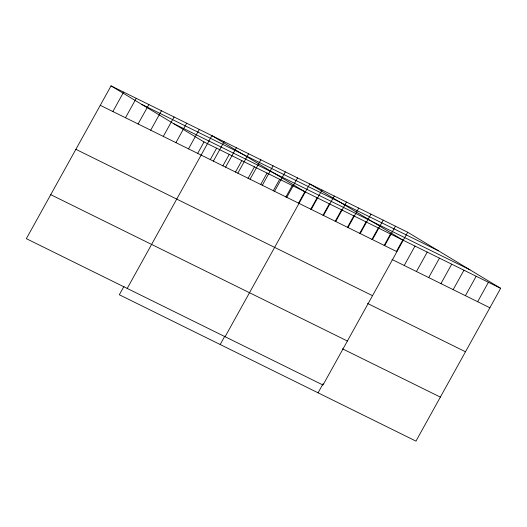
<?xml version="1.0" encoding="UTF-8"?>
<svg xmlns="http://www.w3.org/2000/svg" width="527" height="527" viewBox="0 0 527 527"><rect width="100%" height="100%" fill="white"/><g stroke="black" fill="none" stroke-linecap="round" stroke-linejoin="round"><path stroke-width="0.79" d="M407.681 232.249L111.039 85.888L26.35 238.672L322.992 385.033L407.681 232.249L500.65 288.328L415.961 441.112L119.319 294.751L123.97 286.372M112.877 111.54L123.647 92.106M125.485 117.758L136.256 98.325M138.094 123.977L148.864 104.55M150.696 130.195L161.466 110.769M163.304 136.421L174.075 116.987M175.913 142.639L186.683 123.206M188.521 148.858L199.292 129.431M197.625 153.482L204.008 141.967L500.65 288.328M127.205 288.434L211.9 135.65L304.869 191.729L298.486 203.244M210.233 159.701L216.617 148.192M213.363 161.117L224.133 141.684M222.842 165.926L229.225 154.411M225.602 167.151L236.373 147.725M235.45 172.145L241.834 160.63M237.835 173.192L248.606 153.759M248.059 178.363L254.442 166.848M250.075 179.226L260.845 159.8M260.661 184.582L267.044 173.073M262.308 185.267L273.078 165.834M273.269 190.807L279.653 179.292M274.547 191.301L285.318 171.874M285.878 197.026L292.261 185.511M286.78 197.342L297.551 177.909M220.181 344.513L224.825 336.134M225.101 336.733L309.79 183.949L402.76 240.029L396.376 251.544M310.719 209.285L317.102 197.77M311.253 209.417L322.023 189.983M322.959 215.319L329.342 203.804M323.492 215.451L334.263 196.024M335.192 221.36L341.575 209.845M335.725 221.492L346.496 202.058M347.431 227.394L353.815 215.879M347.965 227.526L358.735 208.099M359.664 233.435L366.048 221.92M360.198 233.566L370.968 214.133M371.904 239.469L378.287 227.954M372.437 239.601L383.208 220.174M384.143 245.51L390.52 233.995M384.67 245.641L395.441 226.208M318.071 392.813L323.104 383.735M404.222 265.496L414.993 246.069M416.462 271.537L427.232 252.104M428.701 277.571L439.465 258.144M440.934 283.612L451.705 264.179M453.174 289.646L463.938 270.219M465.407 295.687L476.177 276.253M477.646 301.721L488.41 282.294M141.717 104.392L438.359 250.753M173.33 123.463L469.972 269.824M100.268 105.314L396.91 251.675M391.989 259.462L489.879 307.761M75.875 149.325L372.517 295.687M367.596 303.466L465.486 351.766M50.744 194.667L347.385 341.022M342.464 348.808L440.355 397.108M111.039 85.888L204.008 141.967"/></g></svg>
